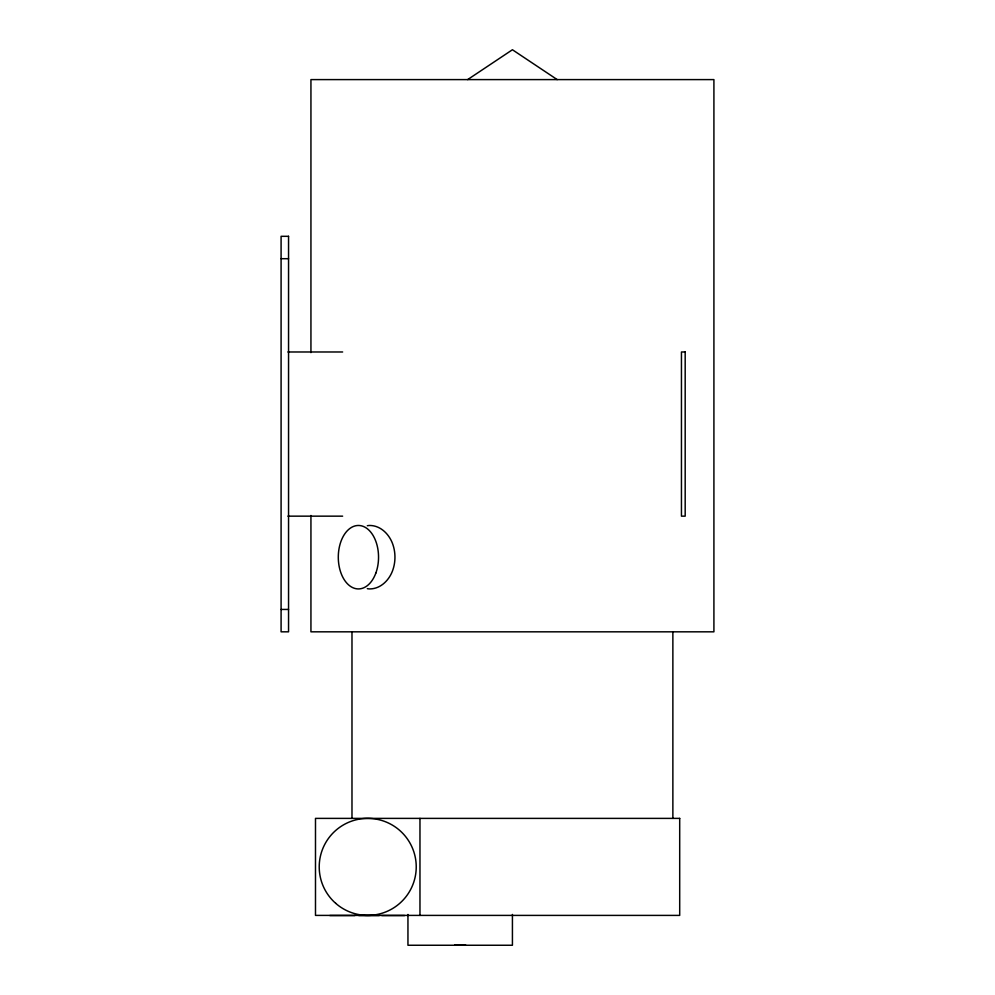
<?xml version="1.0" encoding="UTF-8"?>
<svg xmlns="http://www.w3.org/2000/svg" width="995" height="995" viewBox="0 0 995 995"><rect width="100%" height="100%" fill="white"/><g stroke="black" fill="none" stroke-linecap="round" stroke-linejoin="round"><path stroke-width="1.49" d="M467.65 79.6L512.425 49.75L557.2 79.6M281.087 258.7L288.55 258.7M287.916 351.981L342.641 351.981M287.916 516.156L342.641 516.156M281.087 609.438L288.55 609.438M329.83 915.549L354.929 915.549M358.722 915.549L379.257 915.549M381.769 915.549L404.604 915.549M672.869 631.825L672.869 818.387M512.425 914.455L512.425 945.25L407.95 945.25L407.95 914.455M419.965 818.387L419.965 915.4M351.981 631.825L351.981 818.387M310.938 352.616L310.938 79.6L713.912 79.6L713.912 631.825L310.938 631.825L310.938 515.485M367.317 588.654A31.728 20.124 -90 0 0 369.953 588.928C381.147 588.779 389.841 579.451 393.05 569.339A31.181 24.104 -90 0 0 393.05 545.061C389.841 534.949 381.147 525.621 369.953 525.472A31.728 20.124 -90 0 0 367.317 525.746M465.623 944.939A48.506 48.506 0 0 1 454.752 944.939M288.55 236.312L281.087 236.312L281.087 631.825L288.55 631.825L288.55 236.312M685.182 351.981L681.451 351.981L681.451 516.156L685.182 516.156L685.182 351.981M679.697 818.387L315.49 818.387L315.49 915.4L679.697 915.4L679.697 818.387M335.738 903.361A48.506 48.506 0 0 0 415.301 876.359A48.506 48.506 0 0 0 352.13 820.962A48.506 48.506 0 0 0 335.738 903.361M375.849 573.058A31.728 20.124 -90 0 0 358.411 525.472A31.728 20.124 -90 0 0 340.987 573.058A31.728 20.124 -90 0 0 375.849 573.058"/></g></svg>
